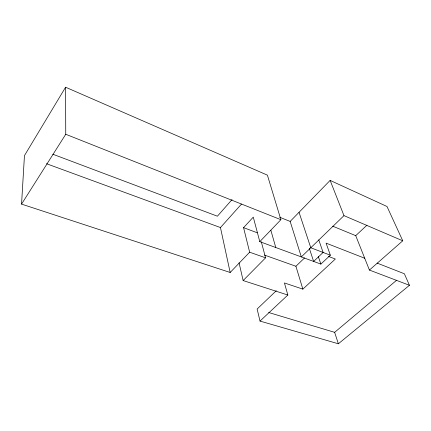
<?xml version="1.0" encoding="UTF-8"?>
<svg xmlns="http://www.w3.org/2000/svg" width="431" height="431" viewBox="0 0 431 431"><rect width="100%" height="100%" fill="white"/><g stroke="black" fill="none" stroke-linecap="round" stroke-linejoin="round"><path stroke-width="0.65" d="M259.785 241.656L253.283 217.132L243.563 227.649L249.651 252.2L230.165 272.473L21.55 204.111L24.454 155.618L65.587 87.218L267.409 175.158L280.893 219.697L259.785 241.656L320.869 264.095L330.356 255.206L326.078 243.122L364.712 258.244M21.55 204.111L65.749 134.267L65.587 87.218M232.05 199.564L217.402 216.211L52.814 154.217M230.165 272.473L220.456 227.557L241.473 204.1M402.759 240.8L343.976 215.635L301.334 256.919L290.16 221.421L330.135 180.4L387.011 206.503L402.759 240.8L369.421 270.065L355.72 235.655L332.7 226.173M276.282 290.726L257.129 309.032L260.017 321.084L287.838 295.03L243.138 280.549L265.588 257.835L261.305 241.802M328.541 256.45L335.34 259.026L302.858 289.12L295.908 266.261L304.561 257.932M355.72 235.655L366.964 225.181M268.658 312.502L334.639 332.333L396.665 280.215M260.017 321.084L338.373 343.782L409.45 285.29L404.359 273.755L377.103 263.093M302.858 289.12L284.422 282.946L287.838 295.03M249.651 252.2L265.588 257.835M264.424 255.055L295.908 266.261M46.51 163.715L220.456 227.557M243.563 227.649L257.215 232.767M330.356 255.206L310.794 247.766L299.039 212.305M369.421 270.065L409.45 285.29M65.749 134.267L280.893 219.697M279.697 217.251L290.16 221.421M330.135 180.4L343.976 215.635M318.762 239.862L323.115 252.453L313.633 261.439L309.28 248.208M318.288 256.461L320.869 264.095M334.639 332.333L338.373 343.782M270.851 230.235L275.775 247.529M239.06 262.862L243.138 280.549"/></g></svg>
